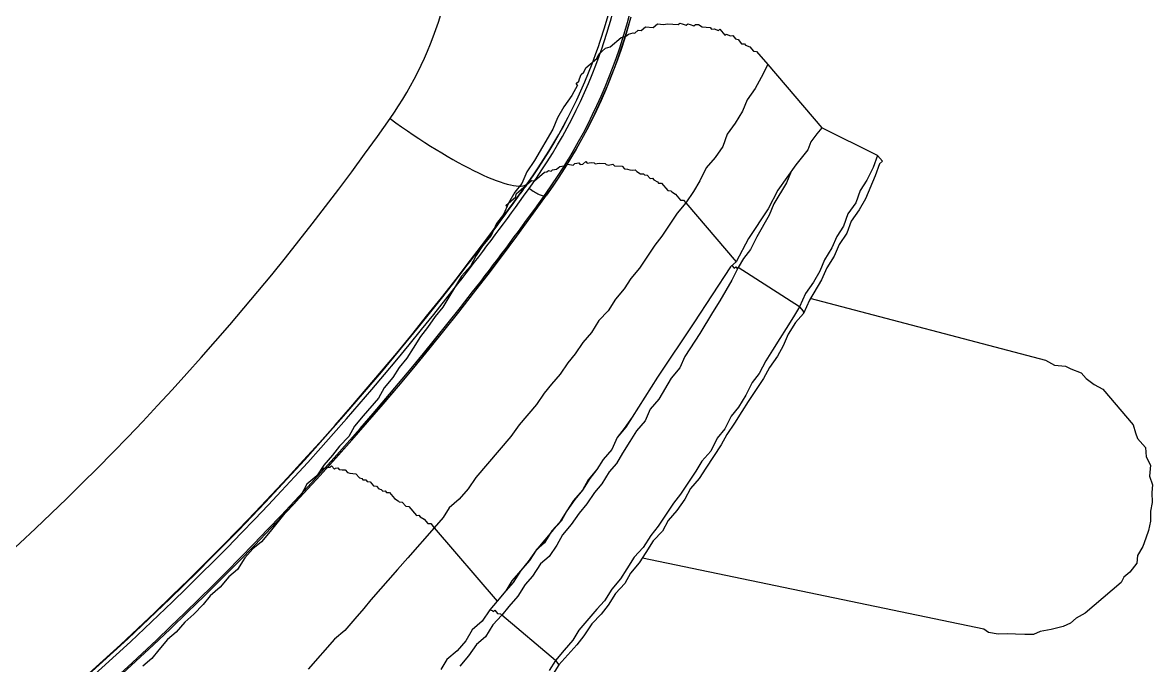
# Model space of a CAD drawing. Extents: x 741 to 1339, y 725 to 848.
# Drawn here: x 1106.9735 to 1107.1713, y 785.7697 to 785.8822 of the extents above; entities that cross this region are included whole.
import ezdxf

# ---------------------------------------------------------------- set-up
doc = ezdxf.new("R2010")
doc.units = 0
doc.header["$MEASUREMENT"] = 0
doc.linetypes.add('CONTINU', pattern=[0])
for name, color, linetype in [('Lay Out', 31, 'CONTINUOUS'), ('PAREDES', 7, 'CONTINUOUS'), ('PENA-008', 8, 'CONTINUOUS')]:
    doc.layers.add(name, color=color, linetype=linetype)

# ---------------------------------------------------------------- blocks, each defined once
blk = doc.blocks.new('A$C12870BC7')
at = {"layer": 'Lay Out', "linetype": 'CONTINU', "ltscale": 0.6}
for p, q in [((0.7164048972724117, 0.132490451664367), (0.7185888503626643, 0.1339202214990252)), ((0.7211144876669664, 0.1308725594401636), (0.7195192543564985, 0.1298149603583312)), ((0.7198080677714529, 0.1300061191950732), (0.721328839466139, 0.1310211622428739)), ((0.70704274301346, 0.1284107789379192), (0.7074096309304991, 0.1286553708826119)), ((0.7074096309304991, 0.1286553708826119), (0.7081434067644636, 0.1290222587995373)), ((0.7081434067644636, 0.1290222587995373), (0.7087548866260818, 0.1290222587995373)), ((0.7087548866260818, 0.1290222587995373), (0.70948866246016, 0.1293891467166901)), ((0.70948866246016, 0.1293891467166901), (0.7120568778792062, 0.1293891467166901)), ((0.7120568778792062, 0.1293891467166901), (0.7127906537131707, 0.1297560346336155)), ((0.7127906537131707, 0.1297560346336155), (0.7143805013535598, 0.1297560346336155)), ((0.7143805013535598, 0.1297560346336155), (0.7151142771875243, 0.1293891467166901)), ((0.7151142771875243, 0.1293891467166901), (0.7176824926065706, 0.1293891467166901)), ((0.7179036814283677, 0.1287887175510747), (0.7162687912040724, 0.1277945023937406)), ((0.7167119293696373, 0.1280625336940062), (0.7182689400678441, 0.129019807955288)), ((0.7176824926065706, 0.1293891467166901), (0.7184162684405351, 0.1290222587995373)), ((0.7195192543564985, 0.1298149603583312), (0.7179036814283677, 0.1287887175510747)), ((0.7182689400678441, 0.129019807955288), (0.7198080677714529, 0.1300061191950732)), ((0.7184162684405351, 0.1290222587995373), (0.7190277483022669, 0.1290222587995373)), ((0.7190277483022669, 0.1290222587995373), (0.7197615241362314, 0.1286553708826119)), ((0.7197615241362314, 0.1286553708826119), (0.7200061160809241, 0.1284107789379192)), ((0.7021509041200602, 0.1266986353252975), (0.7000718725903994, 0.1259648594912193)), ((0.7044745275944138, 0.1273101151869156), (0.7021509041200602, 0.1266986353252975)), ((0.7064312631517282, 0.1280438910209938), (0.7044745275944138, 0.1273101151869156)), ((0.7064312631517282, 0.1280438910209938), (0.7064312631517282, 0.1284107789379192)), ((0.7064312631517282, 0.1284107789379192), (0.70704274301346, 0.1284107789379192)), ((0.7146147820442934, 0.1268324216962498), (0.7129424168755918, 0.1259029484726994)), ((0.7135461052711776, 0.1262362710133544), (0.7151374934326782, 0.1271345863231232)), ((0.7162687912040724, 0.1277945023937406), (0.7146147820442934, 0.1268324216962498)), ((0.7151374934326782, 0.1271345863231232), (0.7167119293696373, 0.1280625336940062)), ((0.7200061160809241, 0.1284107789379192), (0.7207398919150023, 0.1284107789379192)), ((0.7207398919150023, 0.1284107789379192), (0.7211067798319277, 0.1280438910209938)), ((0.7211067798319277, 0.1280438910209938), (0.722085147610585, 0.1280438910209938)), ((0.722085147610585, 0.1280438910209938), (0.7230635153893559, 0.1270655232422229)), ((0.7230635153893559, 0.1270655232422229), (0.7240418831680131, 0.1270655232422229)), ((0.7240418831680131, 0.1270655232422229), (0.7247756590019776, 0.1263317474081447)), ((0.6981151370329712, 0.1249864917126757), (0.6921226343885678, 0.1229074601829012)), ((0.7000718725903994, 0.1259648594912193), (0.6981151370329712, 0.1249864917126757)), ((0.7112521839707711, 0.1250063878935777), (0.7095444647929412, 0.1241429535784988)), ((0.7103143643324188, 0.1245296046740947), (0.7119382378996875, 0.1253678471596373)), ((0.7129424168755918, 0.1259029484726994), (0.7112521839707711, 0.1250063878935777)), ((0.7119382378996875, 0.1253678471596373), (0.7135461052711776, 0.1262362710133544)), ((0.7247756590019776, 0.1263317474081447), (0.7253871388637094, 0.1259648594912193)), ((0.7253871388637094, 0.1259648594912193), (0.7267323945592921, 0.1246196037955229)), ((0.6921226343885678, 0.1229074601829012), (0.6897990109142143, 0.1222959803212831)), ((0.7053515281511977, 0.1221987577362285), (0.7070205211852567, 0.1229447929381564)), ((0.7078201595954283, 0.1233131490587454), (0.706079375187926, 0.1225170658856456)), ((0.7070205211852567, 0.1229447929381564), (0.7086749575838098, 0.1237218334686219)), ((0.7095444647929412, 0.1241429535784988), (0.7078201595954283, 0.1233131490587454)), ((0.7086749575838098, 0.1237218334686219), (0.7103143643324188, 0.1245296046740947)), ((0.7267323945592921, 0.1246196037955229), (0.7270992824763312, 0.1246196037955229)), ((0.7270992824763312, 0.1246196037955229), (0.7273438744210239, 0.1242527158785975)), ((0.7273438744210239, 0.1242527158785975), (0.727710762338063, 0.123641236016752)), ((0.727710762338063, 0.123641236016752), (0.7280776502549884, 0.123641236016752)), ((0.7280776502549884, 0.123641236016752), (0.7283222421996811, 0.1232743480998266)), ((0.7283222421996811, 0.1232743480998266), (0.7286891301167202, 0.1226628682382085)), ((0.7286891301167202, 0.1226628682382085), (0.7290560180336456, 0.1226628682382085)), ((0.7290560180336456, 0.1226628682382085), (0.7294229059506847, 0.1222959803210557)), ((0.6858855397994716, 0.1209507246255868), (0.6838065082698108, 0.1202169487915086)), ((0.6878422753568998, 0.1213176125425122), (0.6858855397994716, 0.1209507246255868)), ((0.6897990109142143, 0.1222959803212831), (0.6878422753568998, 0.1213176125425122)), ((0.7002622903253837, 0.1201492475347692), (0.7019719168191045, 0.1208007256395973)), ((0.7025516340674471, 0.1210277572754563), (0.7007660201050498, 0.120335172696528)), ((0.7019719168191045, 0.1208007256395973), (0.7036684972715079, 0.1214839872580029)), ((0.7043232864768356, 0.1217552838829903), (0.7025516340674471, 0.1210277572754563)), ((0.7036684972715079, 0.1214839872580029), (0.7053515281511977, 0.1221987577362285)), ((0.706079375187926, 0.1225170658856456), (0.7043232864768356, 0.1217552838829903)), ((0.7294229059506847, 0.1222959803210557), (0.7296674978953774, 0.1215622044872049)), ((0.7296674978953774, 0.1215622044872049), (0.7306458656740347, 0.120583836708434)), ((0.6798930371550682, 0.1188716930958122), (0.6778140056254074, 0.1178933253172687)), ((0.6818497727124964, 0.119238581012965), (0.6798930371550682, 0.1188716930958122)), ((0.6838065082698108, 0.1202169487915086), (0.6818497727124964, 0.119238581012965)), ((0.683195028408079, 0.1199723568468158), (0.683195028408079, 0.1202169487915086)), ((0.683195028408079, 0.1202169487915086), (0.6855186518825462, 0.1202169487915086)), ((0.6855186518825462, 0.1202169487915086), (0.6858855397994716, 0.1205838367086614)), ((0.6858855397994716, 0.1205838367086614), (0.6894321229971752, 0.1205838367086614)), ((0.6865865143163887, 0.1194005573490955), (0.6882488088567129, 0.1198054576439205)), ((0.6882488088567129, 0.1198054576439205), (0.6887122561228693, 0.1199203848757548)), ((0.6884854228480322, 0.1206449055532772), (0.6885502105572527, 0.1205995877255788)), ((0.6894321229971752, 0.1205838367086614), (0.6897990109142143, 0.1202169487915086)), ((0.6897990109142143, 0.1202169487915086), (0.6921226343885678, 0.1202169487915086)), ((0.6921226343885678, 0.1202169487915086), (0.6924895223056069, 0.1199723568468158)), ((0.6924895223056069, 0.1199723568468158), (0.6928564102225323, 0.1199723568468158)), ((0.6928564102225323, 0.1199723568468158), (0.693101002167225, 0.1196054689298904)), ((0.693101002167225, 0.1196054689298904), (0.6934678900842641, 0.1196054689298904)), ((0.6934678900842641, 0.1196054689298904), (0.6940793699458823, 0.119238581012965)), ((0.6940793699458823, 0.119238581012965), (0.6948131457799605, 0.119238581012965)), ((0.6948131457799605, 0.119238581012965), (0.6954246256415786, 0.1188716930958122)), ((0.6950603224958627, 0.1183878641145526), (0.6968059743738308, 0.1189425726359019)), ((0.6971531211407296, 0.1190551347958859), (0.6953267974261621, 0.1184681850052272)), ((0.6954246256415786, 0.1188716930958122), (0.6954246256415786, 0.1186271011511195)), ((0.6968059743738308, 0.1189425726359019), (0.6985401365803341, 0.1195297818214982)), ((0.6989658800242182, 0.1196773623028236), (0.6971531211407296, 0.1190551347958859)), ((0.6985401365803341, 0.1195297818214982), (0.7002622903253837, 0.1201492475347692)), ((0.7007660201050498, 0.120335172696528), (0.6989658800242182, 0.1196773623028236)), ((0.7306458656740347, 0.120583836708434), (0.7306458656740347, 0.1202169487915086)), ((0.7306458656740347, 0.1202169487915086), (0.7310127535910738, 0.1199723568468158)), ((0.7310127535910738, 0.1199723568468158), (0.7313796415079992, 0.1192385810127377)), ((0.7313796415079992, 0.1192385810127377), (0.7317465294250383, 0.1192385810127377)), ((0.7317465294250383, 0.1192385810127377), (0.7317465294250383, 0.1178933253170413)), ((0.6735336465936257, 0.1169149575384978), (0.6715769110363112, 0.116181181704647)), ((0.6754903821510538, 0.1175264374003433), (0.6735336465936257, 0.1169149575384978)), ((0.6778140056254074, 0.1178933253172687), (0.6754903821510538, 0.1175264374003433)), ((0.6877937995564594, 0.1167110892313445), (0.6894711542637992, 0.1171214063035819)), ((0.6893022728775691, 0.1168083165707827), (0.6897597540593665, 0.116920955023275)), ((0.6893218953443352, 0.1168113072422017), (0.6897794223017968, 0.1169239762118792)), ((0.6894711542637992, 0.1171214063035819), (0.6899490971314322, 0.1172403617868127)), ((0.6894711542637992, 0.1171214063035819), (0.6897597540593665, 0.116920955023275)), ((0.6897597540593665, 0.116920955023275), (0.6915366706609234, 0.1173768340597832)), ((0.6897597540593665, 0.116920955023275), (0.6897794223017968, 0.1169239762118792)), ((0.6916392995191813, 0.1174023615767652), (0.6897794223017968, 0.1169239762118792)), ((0.6915366706609234, 0.1173768340597832), (0.6933037149948973, 0.1178658698770647)), ((0.6934892739520251, 0.1179173521500303), (0.6916392995191813, 0.1174023615767652)), ((0.6933037149948973, 0.1178658698770647), (0.6950603224958627, 0.1183878641145526)), ((0.6953267974261621, 0.1184681850052272), (0.6934892739520251, 0.1179173521500303)), ((0.6954246256415786, 0.1186271011511195), (0.6961584014756568, 0.1186271011511195)), ((0.6961584014756568, 0.1186271011511195), (0.6967698813372749, 0.1178933253172687)), ((0.6967698813372749, 0.1178933253172687), (0.697136769254314, 0.1178933253172687)), ((0.697136769254314, 0.1178933253172687), (0.6977482491159321, 0.1175264374001159)), ((0.6977482491159321, 0.1175264374001159), (0.6977482491159321, 0.1171595494831905)), ((0.6977482491159321, 0.1171595494831905), (0.6981151370329712, 0.1169149575384978)), ((0.6981151370329712, 0.1169149575384978), (0.6988489128669357, 0.1169149575384978)), ((0.6988489128669357, 0.1169149575384978), (0.6988489128669357, 0.1165480696215724)), ((0.7317465294250383, 0.1178933253170413), (0.731991121369731, 0.1178933253170413)), ((0.731991121369731, 0.1178933253170413), (0.7323580092867701, 0.1171595494831905)), ((0.7323580092867701, 0.1171595494831905), (0.7327248972036955, 0.1169149575384978)), ((0.7327248972036955, 0.1169149575384978), (0.7327248972036955, 0.1161811817044196)), ((0.6692532875619577, 0.1158142937874942), (0.6632607849175542, 0.1138575582301797)), ((0.6715769110363112, 0.116181181704647), (0.6692532875619577, 0.1158142937874942)), ((0.6988489128669357, 0.1165480696215724), (0.6994603927286676, 0.1161811817044196)), ((0.6994603927286676, 0.1161811817044196), (0.6998272806457067, 0.1158142937874942)), ((0.6998272806457067, 0.1158142937874942), (0.6998272806457067, 0.1155697018428015)), ((0.6998272806457067, 0.1155697018428015), (0.7004387605073248, 0.1152028139258761)), ((0.7004387605073248, 0.1152028139258761), (0.7011725363412893, 0.1144690380917979)), ((0.7327248972036955, 0.1161811817044196), (0.7329694891483882, 0.1158142937874942)), ((0.7329694891483882, 0.1158142937874942), (0.7329694891483882, 0.1148359260087233)), ((0.7329694891483882, 0.1148359260087233), (0.7333363770654273, 0.1144690380917979)), ((0.6588581299135399, 0.1128791904516362), (0.6569013943561117, 0.1125123025344834)), ((0.6611817533878934, 0.1134906703132543), (0.6588581299135399, 0.1128791904516362)), ((0.6632607849175542, 0.1138575582301797), (0.6611817533878934, 0.1134906703132543)), ((0.7011725363412893, 0.1144690380917979), (0.7011725363412893, 0.1142244461471051)), ((0.7011725363412893, 0.1142244461471051), (0.701417128285982, 0.1138575582301797)), ((0.701417128285982, 0.1138575582301797), (0.7021509041200602, 0.113490670313027)), ((0.7021509041200602, 0.113490670313027), (0.7021509041200602, 0.1131237823961015)), ((0.7021509041200602, 0.1131237823961015), (0.7031292718987174, 0.1121454146173306)), ((0.7333363770654273, 0.1144690380917979), (0.7333363770654273, 0.1142244461471051)), ((0.7333363770654273, 0.1142244461471051), (0.7337032649823527, 0.113490670313027)), ((0.7337032649823527, 0.113490670313027), (0.7337032649823527, 0.112512302534256)), ((0.6505420037946692, 0.1108001589218617), (0.6485852682373547, 0.1101886790602435)), ((0.6526210353244437, 0.1111670468387871), (0.6505420037946692, 0.1108001589218617)), ((0.6545777708817582, 0.1117785267006326), (0.6526210353244437, 0.1111670468387871)), ((0.6569013943561117, 0.1125123025344834), (0.6545777708817582, 0.1117785267006326)), ((0.7031292718987174, 0.1121454146173306), (0.7031292718987174, 0.1115339347557125)), ((0.7031292718987174, 0.1115339347557125), (0.7034961598156428, 0.1111670468387871)), ((0.7034961598156428, 0.1111670468387871), (0.7037407517603356, 0.1108001589216343)), ((0.7037407517603356, 0.1108001589216343), (0.7041076396773747, 0.1104332710047089)), ((0.7337032649823527, 0.112512302534256), (0.7340701528993918, 0.1121454146173306)), ((0.7340701528993918, 0.1121454146173306), (0.7340701528993918, 0.1090880153090126)), ((0.644304909205573, 0.1090880153092399), (0.6402691421185978, 0.1084765354476218)), ((0.6462616447630012, 0.1098217911433181), (0.644304909205573, 0.1090880153092399)), ((0.6485852682373547, 0.1101886790602435), (0.6462616447630012, 0.1098217911433181)), ((0.7041076396773747, 0.1104332710047089), (0.7044745275944138, 0.1101886790600162)), ((0.7044745275944138, 0.1101886790600162), (0.7044745275944138, 0.1098217911430908)), ((0.7044745275944138, 0.1098217911430908), (0.7047191195389928, 0.1090880153090126)), ((0.7047191195389928, 0.1090880153090126), (0.7050860074560319, 0.1087211273920872)), ((0.7340701528993918, 0.1090880153090126), (0.7317465294250383, 0.1081096475302417)), ((0.7340701528993918, 0.1090880153090126), (0.7340701528993918, 0.09453479460104575)), ((0.6336651596124625, 0.1071312797519255), (0.631708424055148, 0.1067643918350001)), ((0.6359887830868161, 0.1073758716966182), (0.6336651596124625, 0.1071312797519255)), ((0.6379455186442442, 0.108109647530469), (0.6359887830868161, 0.1073758716966182)), ((0.6402691421185978, 0.1084765354476218), (0.6379455186442442, 0.108109647530469)), ((0.7050860074560319, 0.1087211273920872), (0.7050860074560319, 0.1084765354473944)), ((0.7050860074560319, 0.1084765354473944), (0.705452895373071, 0.108109647530469)), ((0.705452895373071, 0.108109647530469), (0.705452895373071, 0.1073758716963908)), ((0.705452895373071, 0.1073758716963908), (0.7058197832899964, 0.1071312797516981)), ((0.7058197832899964, 0.1071312797516981), (0.7058197832899964, 0.1067643918347727)), ((0.7296674978953774, 0.1073758716963908), (0.7273438744209102, 0.1067643918345453)), ((0.7317465294250383, 0.1081096475302417), (0.7296674978953774, 0.1073758716963908)), ((0.623025410019352, 0.105052248222151), (0.6210686744620375, 0.1046853603052256)), ((0.6249821455766664, 0.1057860240562292), (0.623025410019352, 0.105052248222151)), ((0.6273057690511337, 0.1057860240562292), (0.6249821455766664, 0.1057860240562292)), ((0.6293848005807945, 0.1063975039178473), (0.6273057690511337, 0.1057860240562292)), ((0.6282841368297909, 0.1060306160009219), (0.6290179126637554, 0.1060306160009219)), ((0.6290179126637554, 0.1060306160009219), (0.6293848005807945, 0.1057860240562292)), ((0.631708424055148, 0.1067643918350001), (0.6293848005807945, 0.1063975039178473)), ((0.6293848005807945, 0.1057860240562292), (0.6296293925254872, 0.1057860240562292)), ((0.6296293925254872, 0.1057860240562292), (0.6299962804424126, 0.1054191361393038)), ((0.6299962804424126, 0.1054191361393038), (0.6303631683594517, 0.1054191361393038)), ((0.6303631683594517, 0.1054191361393038), (0.6303631683594517, 0.1046853603052256)), ((0.7058197832899964, 0.1067643918347727), (0.7060643752346891, 0.1060306160006945)), ((0.7060643752346891, 0.1060306160006945), (0.7060643752346891, 0.1057860240560018)), ((0.7060643752346891, 0.1057860240560018), (0.7064312631517282, 0.1054191361390764)), ((0.7064312631517282, 0.1054191361390764), (0.7064312631517282, 0.1037069925262273)), ((0.7230635153892422, 0.1050522482219236), (0.7207398919148886, 0.1044407683603055)), ((0.7253871388635957, 0.1057860240560018), (0.7230635153892422, 0.1050522482219236)), ((0.7273438744209102, 0.1067643918345453), (0.7253871388635957, 0.1057860240560018)), ((0.6083498933391525, 0.1030955126648365), (0.6060262698647989, 0.1023617368309857)), ((0.6104289248688133, 0.1033401046095292), (0.6083498933391525, 0.1030955126648365)), ((0.6123856604262414, 0.1033401046095292), (0.6104289248688133, 0.1033401046095292)), ((0.614709283900595, 0.103706992526682), (0.6123856604262414, 0.1033401046095292)), ((0.618745050987684, 0.1044407683605328), (0.614709283900595, 0.103706992526682)), ((0.6210686744620375, 0.1046853603052256), (0.618745050987684, 0.1044407683605328)), ((0.6303631683594517, 0.1046853603052256), (0.6306077603041444, 0.1046853603052256)), ((0.6306077603041444, 0.1046853603052256), (0.6309746482210699, 0.1044407683605328)), ((0.6309746482210699, 0.1044407683605328), (0.6309746482210699, 0.1040738804436074)), ((0.6309746482210699, 0.1040738804436074), (0.631341536138109, 0.1037069925264547)), ((0.631341536138109, 0.1037069925264547), (0.631708424055148, 0.1033401046095292)), ((0.631708424055148, 0.1033401046095292), (0.631708424055148, 0.1027286247479111)), ((0.7064312631517282, 0.1037069925262273), (0.7067981510686536, 0.1033401046093019)), ((0.7067981510686536, 0.1033401046093019), (0.7067981510686536, 0.1030955126646091)), ((0.7067981510686536, 0.1030955126646091), (0.7070427430133464, 0.102361736830531)), ((0.7187831563574605, 0.1033401046093019), (0.7164595328831069, 0.1027286247476837)), ((0.7207398919148886, 0.1044407683603055), (0.7187831563574605, 0.1033401046093019)), ((0.5887825377655531, 0.1010164811352894), (0.5864589142911996, 0.100649593218364)), ((0.5907392733229813, 0.1010164811352894), (0.5887825377655531, 0.1010164811352894)), ((0.5930628967973348, 0.1013833690522148), (0.5907392733229813, 0.1010164811352894)), ((0.5951419283269956, 0.1013833690522148), (0.5930628967973348, 0.1013833690522148)), ((0.5974655518013492, 0.1016279609969075), (0.5951419283269956, 0.1013833690522148)), ((0.5994222873587773, 0.1019948489138329), (0.5974655518013492, 0.1016279609969075)), ((0.6017459108331309, 0.1019948489138329), (0.5994222873587773, 0.1019948489138329)), ((0.6040695343074844, 0.1023617368309857), (0.6017459108331309, 0.1019948489138329)), ((0.6060262698647989, 0.1023617368309857), (0.6040695343074844, 0.1023617368309857)), ((0.631708424055148, 0.1027286247479111), (0.6319530159998408, 0.1023617368307583)), ((0.6319530159998408, 0.1023617368307583), (0.6323199039167662, 0.1019948489138329)), ((0.6323199039167662, 0.1019948489138329), (0.6326867918338053, 0.1016279609969075)), ((0.6326867918338053, 0.1016279609969075), (0.6326867918338053, 0.1006495932181366)), ((0.7070427430133464, 0.102361736830531), (0.7070427430133464, 0.101016481135062)), ((0.7070427430133464, 0.101016481135062), (0.7074096309303854, 0.1006495932179092)), ((0.7118122859343998, 0.1013833690519874), (0.709733254404739, 0.1006495932179092)), ((0.7141359094087534, 0.102361736830531), (0.7118122859343998, 0.1013833690519874)), ((0.7164595328831069, 0.1027286247476837), (0.7141359094087534, 0.102361736830531)), ((0.5845021787338851, 0.1002827053012112), (0.5824231472042243, 0.1002827053012112)), ((0.5864589142911996, 0.100649593218364), (0.5845021787338851, 0.1002827053012112)), ((0.6326867918338053, 0.1006495932181366), (0.632931383778498, 0.1002827053012112)), ((0.632931383778498, 0.1002827053012112), (0.632931383778498, 0.1000381133565185)), ((0.632931383778498, 0.1000381133565185), (0.6332982716954234, 0.09967122543936568)), ((0.6332982716954234, 0.09967122543936568), (0.6332982716954234, 0.09930433752244028)), ((0.6332982716954234, 0.09930433752244028), (0.6336651596124625, 0.09893744960551487)), ((0.6336651596124625, 0.09893744960551487), (0.6336651596124625, 0.09795908182674395)), ((0.7050860074560319, 0.09967122543936568), (0.7004387605073248, 0.09832596974366936)), ((0.7074096309303854, 0.1000381133562911), (0.7050860074560319, 0.09967122543936568)), ((0.709733254404739, 0.1006495932179092), (0.7074096309303854, 0.1000381133562911)), ((0.7074096309303854, 0.1006495932179092), (0.7074096309303854, 0.1000381133562911)), ((0.7074096309303854, 0.1000381133562911), (0.7074096309302718, 0.08646326042709518)), ((0.6336651596124625, 0.09795908182674395), (0.6340320475295016, 0.09759219390981855)), ((0.6340320475295016, 0.09759219390981855), (0.6340320475295016, 0.09698071404820041)), ((0.6340320475295016, 0.09698071404820041), (0.6342766394741943, 0.09661382613104763)), ((0.6984820249498966, 0.09795908182651658), (0.6938347780011895, 0.09661382613104763)), ((0.7004387605073248, 0.09832596974366936), (0.6984820249498966, 0.09795908182651658)), ((0.6342766394741943, 0.09661382613104763), (0.6342766394741943, 0.09624693821412222)), ((0.6342766394741943, 0.09624693821412222), (0.6346435273911197, 0.0960023462694295)), ((0.6346435273911197, 0.0960023462694295), (0.6346435273911197, 0.09563545835250409)), ((0.6346435273911197, 0.09563545835250409), (0.6350104153081588, 0.09526857043535131)), ((0.6350104153081588, 0.09526857043535131), (0.6350104153081588, 0.09392331473965498)), ((0.6871084995228216, 0.09526857043535131), (0.6847848760483544, 0.09453479460127312)), ((0.6894321229971752, 0.09563545835227671), (0.6871084995228216, 0.09526857043535131)), ((0.691511154526836, 0.09624693821389485), (0.6894321229971752, 0.09563545835227671)), ((0.6938347780011895, 0.09661382613104763), (0.691511154526836, 0.09624693821389485)), ((0.6350104153081588, 0.09392331473965498), (0.6352550072528516, 0.09318953890580417)), ((0.6352550072528516, 0.09318953890580417), (0.6352550072528516, 0.09294494696111144)), ((0.6778140056252937, 0.0931895389055768), (0.6754903821509401, 0.09257805904395866)), ((0.6801376290996473, 0.0935564268225022), (0.6778140056252937, 0.0931895389055768)), ((0.6824612525740008, 0.09429020265658039), (0.6801376290996473, 0.0935564268225022)), ((0.6847848760483544, 0.09453479460127312), (0.6824612525740008, 0.09429020265658039)), ((0.7296674978952638, 0.09318953890534942), (0.726365506642253, 0.09257805904373129)), ((0.7310127535909601, 0.09392331473942761), (0.7296674978952638, 0.09318953890534942)), ((0.7327248972036955, 0.09429020265635302), (0.7310127535909601, 0.09392331473942761)), ((0.7340701528993918, 0.09453479460104575), (0.7327248972036955, 0.09429020265635302)), ((0.7383505119310598, 0.08450652486955335), (0.7340701528993918, 0.09453479460104575)), ((0.6352550072528516, 0.09294494696111144), (0.635621895169777, 0.09257805904395866)), ((0.635621895169777, 0.09257805904395866), (0.635621895169777, 0.09159969126541512)), ((0.635621895169777, 0.09159969126541512), (0.6359887830868161, 0.09123280334826234)), ((0.6359887830868161, 0.09123280334826234), (0.6359887830868161, 0.0891537718187152)), ((0.6688863996449186, 0.09123280334826234), (0.6669296640874904, 0.09086591543133693)), ((0.6712100231192721, 0.09159969126518774), (0.6688863996449186, 0.09123280334826234)), ((0.6735336465936257, 0.09221117112703325), (0.6712100231192721, 0.09159969126518774)), ((0.6754903821509401, 0.09257805904395866), (0.6735336465936257, 0.09221117112703325)), ((0.721106779831814, 0.09123280334803496), (0.7176824926064569, 0.08988754765233864)), ((0.7230635153892422, 0.09123280334803496), (0.7190277483021532, 0.08988754765233864)), ((0.726365506642253, 0.09257805904373129), (0.721106779831814, 0.09123280334803496)), ((0.7250202509465566, 0.09221117112680588), (0.7230635153892422, 0.09123280334803496)), ((0.6359887830868161, 0.0891537718187152), (0.6363556710038552, 0.08890917987402247)), ((0.6599587936644298, 0.0895206597356406), (0.6575128742177299, 0.08890917987402247)), ((0.6646060406131369, 0.0902544355697188), (0.6599587936644298, 0.0895206597356406)), ((0.6669296640874904, 0.09086591543133693), (0.6646060406131369, 0.0902544355697188)), ((0.7176824926064569, 0.08988754765233864), (0.7116899899620535, 0.08817540403971691)), ((0.7190277483021532, 0.08988754765233864), (0.7170710127448388, 0.0889091798737951)), ((0.6363556710038552, 0.08890917987402247), (0.6363556710038552, 0.08854229195709706)), ((0.6363556710038552, 0.08854229195709706), (0.6366002629484342, 0.08780851612301888)), ((0.6366002629484342, 0.08780851612301888), (0.6366002629484342, 0.08683014834424796)), ((0.6482183803203156, 0.0874416282058661), (0.6458947568459621, 0.08683014834424796)), ((0.6575128742177299, 0.08890917987402247), (0.6482183803203156, 0.0874416282058661)), ((0.7116899899620535, 0.08817540403971691), (0.7074096309302718, 0.08646326042709518)), ((0.7130352456577498, 0.0874416282058661), (0.7107116221833962, 0.08646326042709518)), ((0.7170710127448388, 0.0889091798737951), (0.7130352456577498, 0.0874416282058661)), ((0.6369671508654733, 0.08548489264855164), (0.6299962804424126, 0.08450652487000809)), ((0.6366002629484342, 0.08683014834424796), (0.6369671508654733, 0.08646326042732255)), ((0.6369671508654733, 0.08646326042732255), (0.6369671508654733, 0.08548489264855164)), ((0.6392907743398268, 0.08585178056570442), (0.6369671508654733, 0.08548489264855164)), ((0.6369671508654733, 0.08548489264855164), (0.6369671508654733, 0.06860804846634494)), ((0.6412475098971413, 0.08646326042732255), (0.6392907743398268, 0.08585178056570442)), ((0.6435711333716085, 0.08646326042732255), (0.6412475098971413, 0.08646326042732255)), ((0.6458947568459621, 0.08683014834424796), (0.6435711333716085, 0.08646326042732255)), ((0.7060643752346891, 0.08646326042709518), (0.6948131457798468, 0.0831612691740844)), ((0.7070427430133464, 0.08548489264832426), (0.7047191195389928, 0.08450652486978072)), ((0.7074096309302718, 0.08646326042709518), (0.7060643752346891, 0.08646326042709518)), ((0.7060643752346891, 0.08646326042709518), (0.7064312631516145, 0.08646326042709518)), ((0.7064312631516145, 0.08646326042709518), (0.7064312631516145, 0.08585178056547704)), ((0.7064312631516145, 0.08585178056547704), (0.7067981510686536, 0.08585178056547704)), ((0.7067981510686536, 0.08585178056547704), (0.7067981510686536, 0.08548489264832426)), ((0.7067981510686536, 0.08548489264832426), (0.7070427430133464, 0.08548489264832426)), ((0.7087548866259681, 0.08609637251016977), (0.7070427430133464, 0.08548489264832426)), ((0.7107116221832825, 0.07325529541505205), (0.7070427430133464, 0.08548489264832426)), ((0.7107116221833962, 0.08646326042709518), (0.7087548866259681, 0.08609637251016977)), ((0.6203348986279593, 0.08316126917431177), (0.6183781630705312, 0.08279438125738636)), ((0.62730576905102, 0.08413963695308269), (0.6203348986279593, 0.08316126917431177)), ((0.6299962804424126, 0.08450652487000809), (0.62730576905102, 0.08413963695308269)), ((0.6948131457798468, 0.0831612691740844), (0.6838065082696971, 0.08010386986576634)), ((0.7008056484242502, 0.0831612691740844), (0.6984820249498966, 0.08242749334000621)), ((0.7047191195389928, 0.08450652486978072), (0.7008056484242502, 0.0831612691740844)), ((0.7363937763736317, 0.08340586111854975), (0.7340701528992781, 0.08242749334000621)), ((0.7376167360969816, 0.0831612691740844), (0.7356600005396672, 0.0820606054230808)), ((0.7383505119310598, 0.08450652486955335), (0.7363937763736317, 0.08340586111854975)), ((0.7383505119310598, 0.0831612691740844), (0.7376167360969816, 0.0831612691740844)), ((0.7383505119310598, 0.08450652486955335), (0.7383505119310598, 0.0831612691740844)), ((0.6110404047304314, 0.08206060542330817), (0.6040695343073708, 0.08108223764476463)), ((0.6133640282048987, 0.08206060542330817), (0.6110404047304314, 0.08206060542330817)), ((0.6160545395961776, 0.08242749334023358), (0.6133640282048987, 0.08206060542330817)), ((0.6183781630705312, 0.08279438125738636), (0.6160545395961776, 0.08242749334023358)), ((0.6984820249498966, 0.08242749334000621), (0.6944462578628077, 0.08108223764430988)), ((0.7319911213696173, 0.08181601347838807), (0.7300343858123028, 0.08071534972738448)), ((0.7356600005396672, 0.0820606054230808), (0.7317465294249246, 0.08010386986553897)), ((0.7340701528992781, 0.08242749334000621), (0.7319911213696173, 0.08181601347838807)), ((0.6838065082696971, 0.08010386986576634), (0.6758572700678656, 0.07765795041906642)), ((0.6897990109141006, 0.07973698194884093), (0.6878422753567861, 0.07875861417007002)), ((0.6944462578628077, 0.08108223764430988), (0.6897990109141006, 0.07973698194884093)), ((0.7277107623378356, 0.08010386986553897), (0.7257540267805211, 0.07900320611453537)), ((0.7296674978952638, 0.07937009403168815), (0.7273438744209102, 0.07875861416984264)), ((0.7300343858123028, 0.08071534972738448), (0.7277107623378356, 0.08010386986553897)), ((0.7317465294249246, 0.08010386986553897), (0.7296674978952638, 0.07937009403168815)), ((0.6758572700678656, 0.07765795041906642), (0.673533646593512, 0.07704647055744829)), ((0.6758572700678656, 0.07765795041906642), (0.6739005345105511, 0.07704647055744829)), ((0.6855186518823189, 0.07839172625314461), (0.6814828847953436, 0.07704647055744829)), ((0.6878422753567861, 0.07875861417007002), (0.6855186518823189, 0.07839172625314461)), ((0.7217182596934322, 0.0774133584743737), (0.7193946362190786, 0.07667958264029551)), ((0.7236749952508603, 0.07839172625291724), (0.7217182596934322, 0.0774133584743737)), ((0.725387138863482, 0.07765795041883905), (0.7230635153891285, 0.07704647055722091)), ((0.7257540267805211, 0.07900320611453537), (0.7236749952508603, 0.07839172625291724)), ((0.7273438744209102, 0.07875861416984264), (0.725387138863482, 0.07765795041883905)), ((0.6671742560321832, 0.07533432694482656), (0.665217520474755, 0.07472284708298105)), ((0.6671742560321832, 0.07533432694482656), (0.665217520474755, 0.07472284708298105)), ((0.6694978795065367, 0.07570121486175196), (0.6671742560321832, 0.07533432694482656)), ((0.6694978795065367, 0.07570121486175196), (0.6671742560321832, 0.07533432694482656)), ((0.6715769110361975, 0.07667958264052288), (0.6694978795065367, 0.07570121486175196)), ((0.6715769110361975, 0.07667958264052288), (0.6694978795065367, 0.07570121486175196)), ((0.673533646593512, 0.07704647055744829), (0.6715769110361975, 0.07667958264052288)), ((0.6739005345105511, 0.07704647055744829), (0.6715769110361975, 0.07667958264052288)), ((0.6748789022892083, 0.07533432694482656), (0.6727998707595475, 0.07472284708298105)), ((0.6772025257635619, 0.07570121486175196), (0.6748789022892083, 0.07533432694482656)), ((0.67915926132099, 0.07667958264029551), (0.6772025257635619, 0.07570121486175196)), ((0.6814828847953436, 0.07704647055744829), (0.67915926132099, 0.07667958264029551)), ((0.7174379006617642, 0.07570121486152459), (0.7153588691321033, 0.07496743902767378)), ((0.7187831563574605, 0.07533432694459918), (0.716704124827686, 0.07435595916582827)), ((0.7193946362190786, 0.07667958264029551), (0.7174379006617642, 0.07570121486152459)), ((0.721106779831814, 0.07606810277867737), (0.7187831563574605, 0.07533432694459918)), ((0.7230635153891285, 0.07704647055722091), (0.721106779831814, 0.07606810277867737)), ((0.6586135379687335, 0.07325529541505205), (0.6565345064389589, 0.07264381555343391)), ((0.6588581299134262, 0.07325529541505205), (0.6565345064389589, 0.07264381555343391)), ((0.660937161443087, 0.07362218333197745), (0.6586135379687335, 0.07325529541505205)), ((0.660937161443087, 0.07362218333197745), (0.6588581299134262, 0.07325529541505205)), ((0.6628938970004015, 0.07435595916605564), (0.660937161443087, 0.07362218333197745)), ((0.6632607849174406, 0.07435595916605564), (0.660937161443087, 0.07362218333197745)), ((0.665217520474755, 0.07472284708298105), (0.6628938970004015, 0.07435595916605564)), ((0.665217520474755, 0.07472284708298105), (0.6632607849174406, 0.07435595916605564)), ((0.6685195117277658, 0.07325529541505205), (0.6665627761704513, 0.07301070347035932)), ((0.670476247285194, 0.07398907124913023), (0.6685195117277658, 0.07325529541505205)), ((0.6727998707595475, 0.07472284708298105), (0.670476247285194, 0.07398907124913023)), ((0.7107116221832825, 0.07325529541505205), (0.7087548866259681, 0.07264381555320654)), ((0.7130352456577498, 0.07435595916605564), (0.7107116221832825, 0.07325529541505205)), ((0.7107116221832825, 0.07325529541505205), (0.7107116221832825, 0.07227692763628113)), ((0.716704124827686, 0.07435595916582827), (0.712790653713057, 0.07301070347035932)), ((0.7153588691321033, 0.07496743902767378), (0.7130352456577498, 0.07435595916605564)), ((0.7130352456576361, 0.07325529541482467), (0.7373721441521752, 0.03815635135471496)), ((0.65262103532433, 0.071665447774663), (0.6479737883756229, 0.07093167194081218)), ((0.6522541474072909, 0.071665447774663), (0.6499305239329374, 0.07093167194081218)), ((0.6542108829646054, 0.07191003971935572), (0.6522541474072909, 0.071665447774663)), ((0.6545777708816445, 0.07191003971935572), (0.65262103532433, 0.071665447774663)), ((0.6565345064389589, 0.07264381555343391), (0.6542108829646054, 0.07191003971935572)), ((0.6565345064389589, 0.07264381555343391), (0.6545777708816445, 0.07191003971935572)), ((0.6599587936644298, 0.07129855985773759), (0.6578797621346553, 0.07093167194081218)), ((0.6622824171387833, 0.07191003971935572), (0.6599587936644298, 0.07129855985773759)), ((0.6642391526960978, 0.07227692763628113), (0.6622824171387833, 0.07191003971935572)), ((0.6665627761704513, 0.07301070347035932), (0.6642391526960978, 0.07227692763628113)), ((0.7044745275943001, 0.07129855985751021), (0.7021509041198328, 0.0705647840236594)), ((0.7064312631516145, 0.07191003971935572), (0.7044745275943001, 0.07129855985751021)), ((0.708387998708929, 0.071665447774663), (0.7060643752345754, 0.0709316719405848)), ((0.7087548866259681, 0.07264381555320654), (0.7064312631516145, 0.07191003971935572)), ((0.7104670302387035, 0.07191003971935572), (0.708387998708929, 0.071665447774663)), ((0.712790653713057, 0.07301070347035932), (0.7104670302387035, 0.07191003971935572)), ((0.7107116221832825, 0.07227692763628113), (0.7104670302387035, 0.07191003971935572)), ((0.6412475098971413, 0.06958641624511586), (0.6392907743398268, 0.06897493638349772)), ((0.6458947568458484, 0.07032019207919404), (0.6412475098971413, 0.06958641624511586)), ((0.6435711333714949, 0.06995330416204126), (0.6412475098971413, 0.06921952832819045)), ((0.6456501649011557, 0.07032019207919404), (0.6435711333714949, 0.06995330416204126)), ((0.6479737883756229, 0.07093167194081218), (0.6456501649011557, 0.07032019207919404)), ((0.6479737883756229, 0.07093167194081218), (0.6458947568458484, 0.07032019207919404)), ((0.6499305239329374, 0.07093167194081218), (0.6479737883756229, 0.07093167194081218)), ((0.6532325151859482, 0.06995330416204126), (0.6512757796286337, 0.06921952832796308)), ((0.6555561386603017, 0.07032019207896667), (0.6532325151859482, 0.06995330416204126)), ((0.6578797621346553, 0.07093167194081218), (0.6555561386603017, 0.07032019207896667)), ((0.700071872590172, 0.06995330416204126), (0.6977482491158185, 0.06897493638327035)), ((0.7021509041198328, 0.0705647840236594), (0.700071872590172, 0.06995330416204126)), ((0.704107639677261, 0.06995330416181389), (0.7021509041198328, 0.06921952832796308)), ((0.7060643752345754, 0.0709316719405848), (0.704107639677261, 0.06995330416181389)), ((0.630363168359338, 0.0676296806878014), (0.6282841368296772, 0.06689590485372321)), ((0.630363168359338, 0.0676296806878014), (0.6282841368296772, 0.06689590485372321)), ((0.6326867918336916, 0.0676296806878014), (0.630363168359338, 0.0676296806878014)), ((0.6326867918336916, 0.0676296806878014), (0.630363168359338, 0.0676296806878014)), ((0.6350104153080451, 0.06824116054941953), (0.6326867918336916, 0.0676296806878014)), ((0.6350104153080451, 0.06824116054941953), (0.6326867918336916, 0.0676296806878014)), ((0.6369671508654733, 0.06860804846634494), (0.6350104153080451, 0.06824116054941953)), ((0.6369671508654733, 0.06860804846634494), (0.6350104153080451, 0.06824116054941953)), ((0.6350104153080451, 0.06824116054941953), (0.6352550072527379, 0.06787427263249413)), ((0.6352550072527379, 0.06787427263249413), (0.6352550072527379, 0.0676296806878014)), ((0.6352550072527379, 0.0676296806878014), (0.635621895169777, 0.0676296806878014)), ((0.635621895169777, 0.0676296806878014), (0.635621895169777, 0.06689590485372321)), ((0.6392907743398268, 0.06897493638349772), (0.6369671508654733, 0.06860804846634494)), ((0.6392907743398268, 0.06897493638349772), (0.6369671508654733, 0.06860804846634494)), ((0.6412475098971413, 0.06921952832819045), (0.6392907743398268, 0.06897493638349772)), ((0.6425927655928376, 0.0676296806878014), (0.6402691421184841, 0.06689590485372321)), ((0.6445495011501521, 0.06787427263249413), (0.6425927655928376, 0.0676296806878014)), ((0.646995420596852, 0.06860804846634494), (0.6445495011501521, 0.06787427263249413)), ((0.6489521561542801, 0.06860804846634494), (0.646995420596852, 0.06860804846634494)), ((0.6512757796286337, 0.06921952832796308), (0.6489521561542801, 0.06860804846634494)), ((0.6934678900841504, 0.06762968068757402), (0.6911442666097969, 0.06689590485349584)), ((0.6977482491158185, 0.06787427263226675), (0.6931010021671113, 0.06652901693657043)), ((0.695791513558504, 0.06860804846634494), (0.6934678900841504, 0.06762968068757402)), ((0.6977482491158185, 0.06897493638327035), (0.695791513558504, 0.06860804846634494)), ((0.6998272806454793, 0.06860804846634494), (0.6977482491158185, 0.06787427263226675)), ((0.7021509041198328, 0.06921952832796308), (0.6998272806454793, 0.06860804846634494)), ((0.6236368898809701, 0.0665290169367978), (0.621680154323542, 0.06591753707517967)), ((0.6236368898809701, 0.0665290169367978), (0.621680154323542, 0.06591753707517967)), ((0.6259605133553237, 0.0665290169367978), (0.6236368898809701, 0.0665290169367978)), ((0.6259605133553237, 0.0665290169367978), (0.6236368898809701, 0.0665290169367978)), ((0.6282841368296772, 0.06689590485372321), (0.6259605133553237, 0.0665290169367978)), ((0.6282841368296772, 0.06689590485372321), (0.6259605133553237, 0.0665290169367978)), ((0.6336651596123488, 0.06591753707517967), (0.6313415361379953, 0.06518376124110148)), ((0.6359887830867024, 0.06616212901964502), (0.6336651596123488, 0.06591753707517967)), ((0.635621895169777, 0.06689590485372321), (0.6359887830867024, 0.0665290169367978)), ((0.6359887830867024, 0.0665290169367978), (0.6359887830867024, 0.06616212901964502)), ((0.6379455186441305, 0.0665290169367978), (0.6359887830867024, 0.06616212901964502)), ((0.6379455186440168, 0.05405482775860548), (0.6359887830867024, 0.06616212901964502)), ((0.6402691421184841, 0.06689590485372321), (0.6379455186441305, 0.0665290169367978)), ((0.6868639075780152, 0.06555064915779951), (0.6847848760483544, 0.0651837612408741)), ((0.6891875310523687, 0.06652901693657043), (0.6868639075780152, 0.06555064915779951)), ((0.6911442666097969, 0.06591753707495229), (0.6888206431353296, 0.0651837612408741)), ((0.6911442666097969, 0.06689590485349584), (0.6891875310523687, 0.06652901693657043)), ((0.6931010021671113, 0.06652901693657043), (0.6911442666097969, 0.06591753707495229)), ((0.6269388811339809, 0.06457228137948334), (0.6246152576596273, 0.06420539346233056)), ((0.6292625046083344, 0.06518376124110148), (0.6269388811339809, 0.06457228137948334)), ((0.6313415361379953, 0.06518376124110148), (0.6292625046083344, 0.06518376124110148)), ((0.6801376290996473, 0.06383850554517778), (0.6781808935422191, 0.06322702568355965)), ((0.6845402841036616, 0.06383850554517778), (0.6798930371549545, 0.06249324984948146)), ((0.6824612525740008, 0.06420539346233056), (0.6801376290996473, 0.06383850554517778)), ((0.6847848760483544, 0.0651837612408741), (0.6824612525740008, 0.06420539346233056)), ((0.6864970196609761, 0.06457228137925597), (0.6845402841036616, 0.06383850554517778)), ((0.6888206431353296, 0.0651837612408741), (0.6864970196609761, 0.06457228137925597)), ((0.6715769110361975, 0.06151488207093792), (0.6669296640873768, 0.06016962637524159)), ((0.673533646593512, 0.06188176998786332), (0.6715769110361975, 0.06151488207093792)), ((0.6781808935422191, 0.06322702568355965), (0.673533646593512, 0.06188176998786332)), ((0.6754903821508265, 0.06151488207093792), (0.673533646593512, 0.06078110623685973)), ((0.67781400562518, 0.06188176998786332), (0.6754903821508265, 0.06151488207093792)), ((0.6798930371549545, 0.06249324984948146), (0.67781400562518, 0.06188176998786332)), ((0.6648506325577159, 0.05980273845831618), (0.6625270090833624, 0.059068962624238)), ((0.6669296640873768, 0.06016962637524159), (0.6648506325577159, 0.05980273845831618)), ((0.6688863996448049, 0.05980273845831618), (0.6669296640873768, 0.059068962624238)), ((0.6712100231191584, 0.06016962637524159), (0.6688863996448049, 0.05980273845831618)), ((0.673533646593512, 0.06078110623685973), (0.6712100231191584, 0.06016962637524159)), ((0.6559230265773408, 0.05747911498384894), (0.6535994031028736, 0.05711222706692354)), ((0.6578797621346553, 0.05809059484546708), (0.6559230265773408, 0.05747911498384894)), ((0.6602033856090088, 0.05882437067954527), (0.6578797621346553, 0.05809059484546708)), ((0.6602033856090088, 0.05747911498384894), (0.6578797621346553, 0.05711222706692354)), ((0.6625270090833624, 0.059068962624238), (0.6602033856090088, 0.05882437067954527)), ((0.6622824171386696, 0.05809059484546708), (0.6602033856090088, 0.05747911498384894)), ((0.6984820249496693, 0.009416797856161452), (0.661181753387666, 0.05772370692854167)), ((0.6646060406130232, 0.05882437067954527), (0.6622824171386696, 0.05809059484546708)), ((0.6669296640873768, 0.059068962624238), (0.6646060406130232, 0.05882437067954527)), ((0.6445495011501521, 0.05540008345430181), (0.6425927655928376, 0.05478860359268367)), ((0.6493190440712056, 0.05613385928815262), (0.6445495011501521, 0.05540008345430181)), ((0.65127577962852, 0.05637845123284535), (0.6493190440712056, 0.05613385928815262)), ((0.65127577962852, 0.05540008345430181), (0.6493190440712056, 0.05503319553714903)), ((0.6535994031028736, 0.05711222706692354), (0.65127577962852, 0.05637845123284535)), ((0.6535994031028736, 0.05613385928815262), (0.65127577962852, 0.05540008345430181)), ((0.6559230265773408, 0.05637845123284535), (0.6535994031028736, 0.05613385928815262)), ((0.6578797621346553, 0.05711222706692354), (0.6559230265773408, 0.05637845123284535)), ((0.6379455186440168, 0.05405482775860548), (0.6359887830867024, 0.05344334789698735)), ((0.6402691421184841, 0.05442171567553089), (0.6379455186440168, 0.05405482775860548)), ((0.6379455186440168, 0.05405482775860548), (0.6379455186440168, 0.05307645997983457)), ((0.6425927655928376, 0.0536879398414527), (0.6379455186440168, 0.05307645997983457)), ((0.6425927655928376, 0.05478860359268367), (0.6402691421184841, 0.05442171567553089)), ((0.6445495011501521, 0.05405482775860548), (0.6425927655928376, 0.0536879398414527)), ((0.646995420596852, 0.0547886035924563), (0.6445495011501521, 0.05405482775860548)), ((0.6493190440712056, 0.05503319553714903), (0.646995420596852, 0.0547886035924563)), ((0.6379455186440168, 0.05307645997983457), (0.6356218951696633, 0.05234268414598375)), ((0.7373721441521752, 0.03815635135471496), (0.737983624013907, 0.03644420774209323)), ((0.737983624013907, 0.03644420774209323), (0.7393288797096034, 0.0350989520463969)), ((0.7393288797096034, 0.0350989520463969), (0.7396957676265288, 0.03412058426762599)), ((0.7396957676265288, 0.03412058426762599), (0.7406741354052997, 0.03240844065500426)), ((0.7406741354052997, 0.03240844065500426), (0.7406741354052997, 0.03106318495930793)), ((0.7406741354052997, 0.03106318495930793), (0.7410410233222251, 0.0293510413466862)), ((0.7410410233222251, 0.0293510413466862), (0.7416525031839569, 0.02776119370629715)), ((0.7416525031839569, 0.02776119370629715), (0.7416525031838432, 0.01956736355988653)), ((0.7410410233222251, 0.01822210786419021), (0.740674135405186, 0.01724374008541929)), ((0.7416525031838432, 0.01956736355988653), (0.7410410233222251, 0.01822210786419021)), ((0.740674135405186, 0.01724374008541929), (0.740674135405186, 0.01516470855587215)), ((0.740674135405186, 0.01516470855587215), (0.7396957676265288, 0.01381945286017583)), ((0.7393288797094897, 0.01222960521978678), (0.7379836240137934, 0.01088434952409045)), ((0.7396957676265288, 0.01381945286017583), (0.7393288797094897, 0.01222960521978678)), ((0.7379836240137934, 0.01088434952409045), (0.7373721441521752, 0.009416797856161452)), ((0.698726616894362, 0.008438430077617909), (0.6984820249496693, 0.009416797856161452)), ((0.6998272806453656, 0.007093174381921585), (0.698726616894362, 0.008438430077617909)), ((0.7363937763734043, 0.008438430077390535), (0.7352931126224007, 0.007093174381694212)), ((0.7373721441521752, 0.009416797856161452), (0.7363937763734043, 0.008438430077390535)), ((0.7010502403687155, 0.006114806603150669), (0.6998272806453656, 0.007093174381921585)), ((0.7021509041197191, 0.005136438824379752), (0.7010502403687155, 0.006114806603150669)), ((0.7340701528990508, 0.006114806603150669), (0.7329694891480472, 0.004769550907454345)), ((0.7352931126224007, 0.007093174381694212), (0.7340701528990508, 0.006114806603150669)), ((0.7033738638430691, 0.004035775073376158), (0.7021509041197191, 0.005136438824379752)), ((0.7044745275940727, 0.003057407294832615), (0.7033738638430691, 0.004035775073376158)), ((0.7329694891480472, 0.004769550907454345), (0.7316242334523508, 0.003791183128683429)), ((0.7056974873174227, 0.002690519377679834), (0.7044745275940727, 0.003057407294832615)), ((0.7074096309300444, 0.001712151599136291), (0.7056974873174227, 0.002690519377679834)), ((0.7290560180333046, 0.002323631460754427), (0.7273438744206828, 0.001712151599136291)), ((0.7304012737290009, 0.003057407294605241), (0.7290560180333046, 0.002323631460754427)), ((0.7316242334523508, 0.003791183128683429), (0.7304012737290009, 0.003057407294605241)), ((0.7093663664874725, 0.0007337838203653746), (0.7074096309300444, 0.001712151599136291)), ((0.7107116221831689, 0.0003668959034399677), (0.7093663664874725, 0.0007337838203653746)), ((0.7120568778787515, 0.0003668959034399677), (0.7107116221831689, 0.0003668959034399677)), ((0.7137690214914869, 7.986287187122798e-09), (0.7120568778787515, 0.0003668959034399677)), ((0.7220851476102439, 7.986287187122798e-09), (0.7137690214914869, 7.986287187122798e-09)), ((0.7230635153889011, 0.0003668959034399677), (0.7220851476102439, 7.986287187122798e-09)), ((0.7244087710845974, 0.0003668959034399677), (0.7230635153889011, 0.0003668959034399677)), ((0.7263655066420256, 0.0007337838203653746), (0.7244087710845974, 0.0003668959034399677)), ((0.7273438744206828, 0.001712151599136291), (0.7263655066420256, 0.0007337838203653746))]:
    blk.add_line(p, q, dxfattribs=at)
for centre, radius, start, end in [((0.6656285296015199, 0.2125890178540573), 0.09845304933260261, 302.7140123800739, 317.9324086720531), ((0.6660941512079148, 0.2123110837692508), 0.09436159715953198, 283.726821459124, 300.3620296488932), ((0.6660666705992639, 0.2118314929805507), 0.09396192291045752, 283.8443168883713, 300.5243200454081), ((0.6666574121340432, 0.2108704651214026), 0.09283447028808509, 300.5114925895506, 302.4031305947055), ((0.6652017409484756, 0.2119336793416693), 0.09518985293868083, 300.9376432299316, 302.7955202419881), ((0.6660619023093091, 0.2118381304403698), 0.09466778240850797, 283.8430173061, 300.5208556196343), ((0.665931617369381, 0.2121642814729654), 0.09793139078268152, 300.837276826426, 302.6991091981723), ((0.6661550556218003, 0.211763150034372), 0.09747200228489067, 284.1293987380527, 300.8453727444395), ((0.561730246207901, 0.6369563027526652), 0.5316428760644525, 255.2161121400638, 283.7934003601472), ((0.5617272164363953, 0.6358191457066056), 0.5344617364983012, 255.1976837741548, 283.8118927566725), ((0.5617272455230591, 0.6358147207336202), 0.5344556330871637, 255.1997057798953, 283.8098733833627), ((0.5616708802827475, 0.6358614728628851), 0.5306535131190657, 281.5313765216487, 283.5974542549396), ((0.5616728884480722, 0.6358422166008637), 0.531333616222116, 281.5311194999983, 283.5971949971894), ((0.5616745110971237, 0.6358451767550974), 0.5306368508066603, 283.5974857327958, 283.8334746215498), ((0.5617261125773325, 0.635549893724388), 0.5310364411338316, 258.0605700830926, 281.5318126956507), ((0.5617261933998066, 0.6355603000404386), 0.5303473049822979, 258.0604408022761, 281.5320405854627), ((0.5616817975209756, 0.6358768839759392), 0.5342633756363329, 281.5794179995597, 283.6534276848676), ((0.561726645672195, 0.6356257286077067), 0.5340082530507858, 258.0139544497077, 281.5801252591052)]:
    blk.add_arc(centre, radius, start, end, dxfattribs=at)
for centre, major_axis, ratio, start_param, end_param in [((0.661860306453093, 0.2136150851881808), (8.551497408514269e-05, -0.07066416501927153), 0.9486275432702219, 0.2371470335315375, 0.5581086877021622), ((0.6680705501732405, 0.2139408471282565), (3.801634374726616e-05, 0.09644666736039047), 0.959763876225567, 3.695897730276702, 3.965612204953088), ((0.5615186335529074, 0.6423553192107789), (0.0007378391683313907, -0.5120572738606269), 0.9547764466888256, -0.2583511511482546, 0.2384068330126776), ((0.6826896388903947, 0.144947712157105), (0.005967436673913938, -0.02427690906740577), 0.1943612289422733, 4.664649963381123, 6.247599601733006), ((0.6888213240799246, 0.1198431614661928), (0.0006698114645662963, -0.002718654820501364), 0.2018865977383549, 4.676539421070295, 6.247544765249237)]:
    blk.add_ellipse(centre, major_axis=major_axis, ratio=ratio, start_param=start_param, end_param=end_param, dxfattribs=at)
blk = doc.blocks.new('Layout')
at = {"layer": 'PENA-008', "color": 7, "ltscale": 0.2, "rotation": 40.58562502596172}
blk.add_blockref('A$C12870BC7', (1160.880169095587, 500.5578882438629), dxfattribs=at)

msp = doc.modelspace()

# ---------------------------------------------------------------- block references
at = {"layer": 'PAREDES', "color": 7, "lineweight": 0}
msp.add_blockref('Layout', (-54.26272107964405, 284.7565376754262), dxfattribs=at)

doc.saveas('drawing.dxf')
